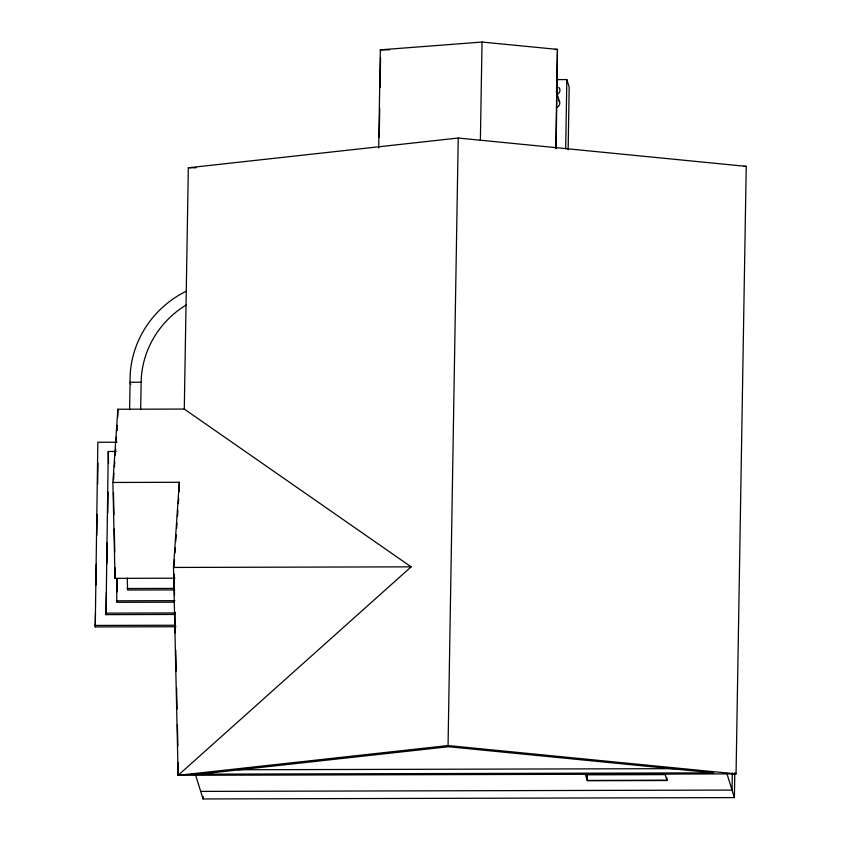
<?xml version="1.0" encoding="UTF-8"?>
<svg xmlns="http://www.w3.org/2000/svg" width="841" height="841" viewBox="0 0 841 841"><rect width="100%" height="100%" fill="white"/><g stroke="black" fill="none" stroke-linecap="round" stroke-linejoin="round"><path stroke-width="1.26" d="M175.979 626.734L95.243 626.934L97.84 442.25L116.994 442.208M95.243 626.934L95.464 613.856M95.937 585.073L96.294 564.132M96.778 535.349L97.125 514.419M97.63 484.321L97.977 463.391M175.496 614.456L106.019 614.634L108.258 451.491L116.069 451.47M106.019 614.634L106.386 592.474M106.87 563.796L107.217 542.939M107.722 512.957L108.069 492.101M108.552 463.423L108.258 451.491M117.151 430.56L117.246 425.325L116.888 430.508M174.939 578.198L115.038 578.356L115.206 567.864M117.74 417.104L117.866 409.241L184.284 409.073L411.133 566.845L178.145 775.307L173.509 567.444L179.301 482.292L112.883 482.461L115.038 578.356M174.098 602.177L116.804 602.324L116.71 578.566M116.973 591.854L117.193 578.755M129.619 409.704L130.071 382.287A100.71 97.419 -17.3 0 1 186.218 291.196M174.865 589.898L127.58 590.025L127.285 578.093M140.678 409.672L141.141 382.256A94.013 90.923 -17.5 0 1 186.271 304.926M184.284 409.073L188.331 167.779L458.229 138.029L746.23 166.371L736.054 773.899L178.145 775.307L178.366 762.577M734.803 772.648L734.382 797.604L203.049 798.95L203.091 796.343M378.681 147.879L380.321 49.84L482.03 42.05L557.436 49.398L556.143 148.552M379.228 137.23L379.712 108.478M380.058 87.559L380.563 57.503M178.145 775.307L448.053 745.557L458.229 138.029M480.379 140.405L482.03 42.05M555.775 148.741L557.436 49.398L554.808 49.409M565.678 148.783L566.834 79.58L557.72 79.611M568.138 149.793L569.178 87.117L566.834 79.58M587.344 779.502L587.438 774.235M666.966 777.978L666.934 780.217L587.228 780.416L587.323 774.813L665.715 774.614M732.322 772.984L732.038 790.077L200.694 791.402M112.883 482.461L117.866 409.241M113.535 479.801L113.977 473.315M114.418 466.829L114.775 461.646M115.206 455.16L115.648 448.674M116.09 442.187L116.447 436.994M174.087 566.119L174.529 559.591M174.97 553.073L175.327 547.859M175.769 541.331L176.211 534.813M176.663 528.295L177.009 523.07M177.462 516.553L177.903 510.035M178.345 503.507L178.702 498.293M179.144 491.775L179.301 482.292M199.759 774.162L448.421 746.745L713.757 772.858L191.096 774.183M389.509 49.819L380.321 49.84L380.668 50.965M188.331 167.779L196.205 167.758M743.602 166.381L746.23 166.371M141.141 382.256L130.071 382.287L130.744 384.442M173.509 567.444L411.133 566.845M127.117 588.511L174.392 588.395M116.331 600.821L174.939 600.674M105.556 613.131L175.023 612.952M94.77 625.431L175.517 625.231M237.856 769.757L675.807 768.653M641.473 773.941L663.517 773.888M448.053 745.557L736.054 773.899M556.269 91.291L559.664 102.181M726.75 773.11L734.382 797.604M664.832 773.489L667.029 780.532L587.323 780.732L585.136 773.688M195.417 774.456L203.049 798.95M174.024 573.972L174.497 594.965M174.875 612.027L175.338 633.021M175.727 650.072L176.19 671.065M176.568 688.127L177.041 709.121M177.398 724.868L177.861 745.862M113.472 492.763L113.966 514.787M114.281 529.042L114.807 552.358M558.771 87.327A4.436 4.3 -17.3 0 1 556.658 94.539M558.55 100.258A4.436 4.3 -17.3 0 1 556.448 107.469"/></g></svg>
